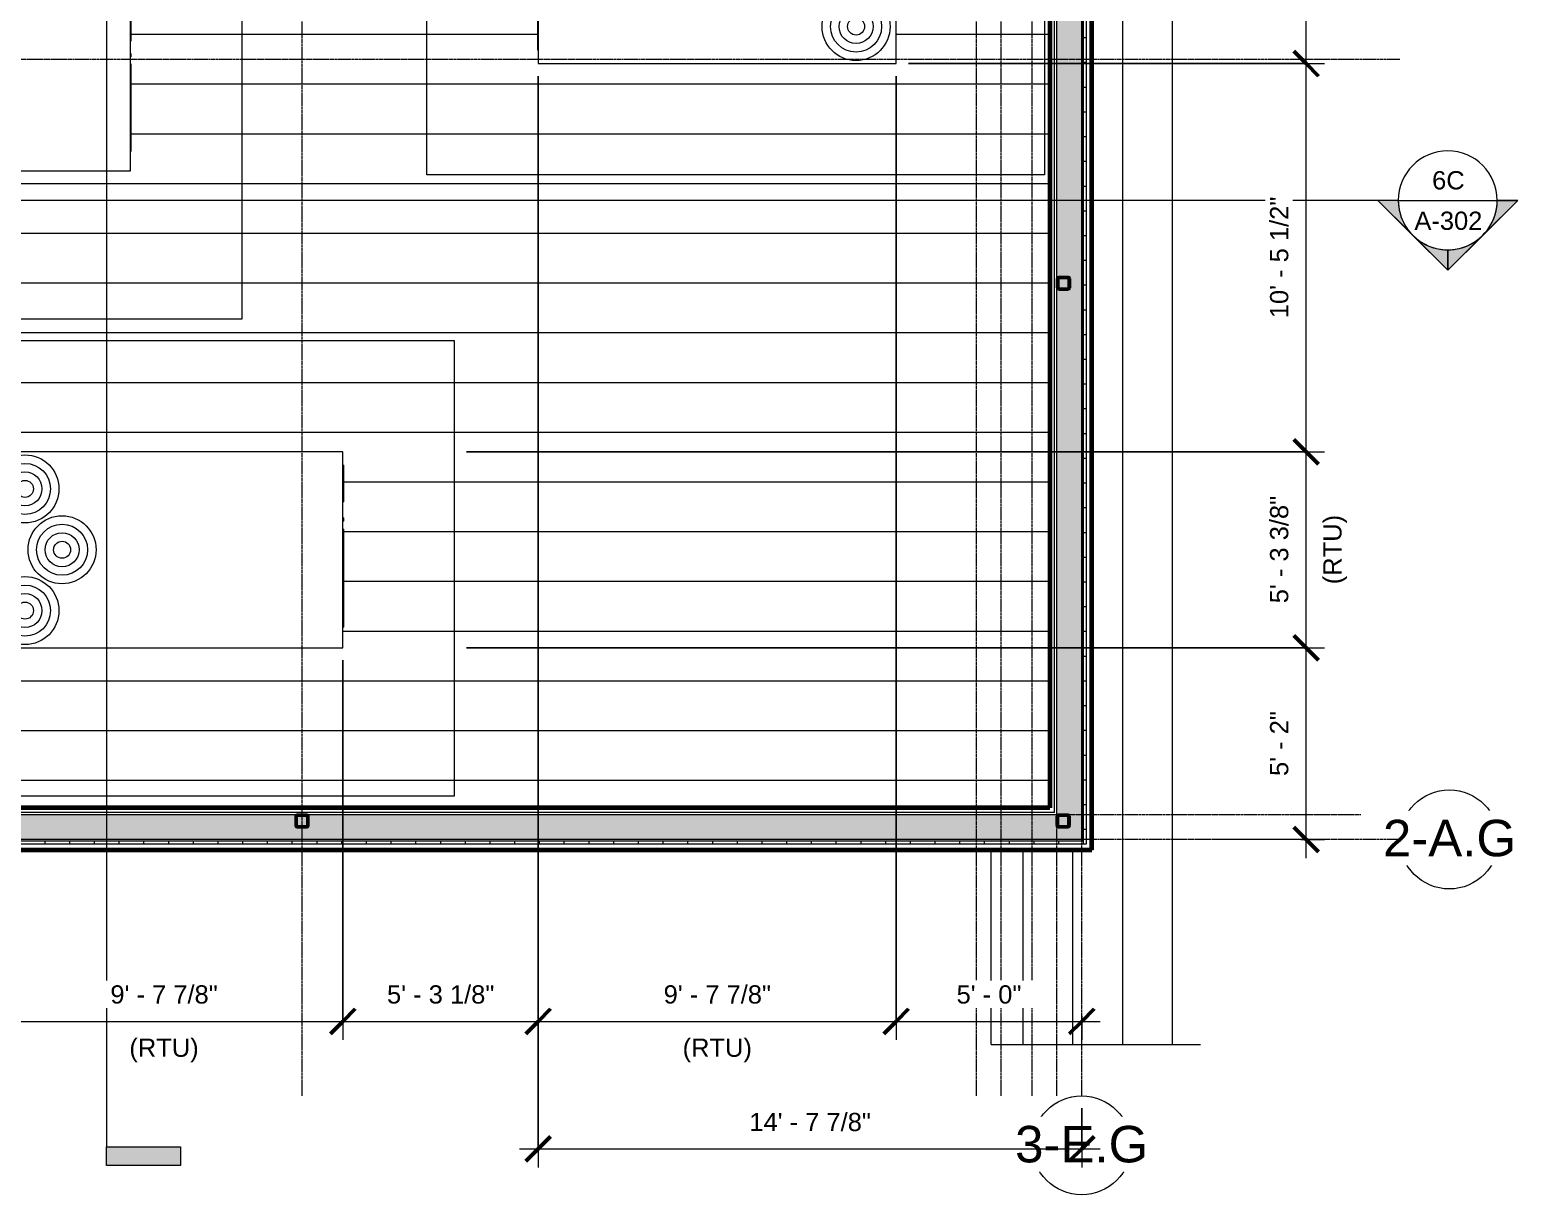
# Model space of a CAD drawing. Header units: inches. Extents: x 21290 to 29249, y -23522 to -20467.
# Drawn here: x 28761.2 to 29249, y -22910.2 to -22533.6 of the extents above; entities that cross this region are included whole.
import ezdxf

# ---------------------------------------------------------------- set-up
doc = ezdxf.new("R2010")
doc.units = ezdxf.units.IN
doc.header["$MEASUREMENT"] = 0
doc.linetypes.add('Grid Line 1_2_', pattern=[0.875, 0.5, -0.125, 0.125, -0.125])
for name, color, linetype, lineweight in [('A-ANNO-DIMS', 211, 'Continuous', 9), ('A-ANNO-DIMS-64', 211, 'Continuous', 9), ('A-ROOF', 132, 'Continuous', 9), ('A-ROOF-PATT', 132, 'Continuous', 9), ('A-WALL', 113, 'Continuous', 9), ('A-WALL-PATT', 111, 'Continuous', 25), ('G-ANNO-SYMB', 111, 'Continuous', 9), ('M-EQPM', 50, 'Continuous', 9), ('S-COLS', 52, 'Continuous', 9), ('S-GRID', 1, 'Continuous', 9), ('S-GRID-IDEN', 1, 'Continuous', 9)]:
    doc.layers.add(name, color=color, linetype=linetype, lineweight=lineweight)
doc.styles.add('Arial_2', font='arial.ttf', dxfattribs={"height": 11.802395})
doc.styles.add('Arial_3', font='arial.ttf', dxfattribs={"height": 5.901198})
doc.dimstyles.new('Linear_-_3_32__Arial', dxfattribs={"dimscale": 12, "dimtxt": 6, "dimasz": 0.666667, "dimexe": 0.5, "dimexo": 0.333333, "dimgap": 0.333333, "dimtad": 1, "dimdec": 4, "dimrnd": 0.0625, "dimzin": 1, "dimdsep": 46, "dimlunit": 4, "dimtxsty": 'Arial_3', "dimblk1": 'OBLIQUE', "dimblk2": 'OBLIQUE', "dimsah": 1, "dimcen": 0.09, "dimdle": 0.5, "dimazin": 0, "dimtfac": 1, "dimtdec": 4, "dimtix": 1, "dimtmove": 0, "dimatfit": 3, "dimfxl": 1, "dimtvp": 1, "dimtfill": 1, "dimfrac": 2, "dimtolj": 1, "dimtzin": 0, "dimarcsym": 2})
pattern_1 = [(45, (6293.989, 0), (-6.3356768, 6.3356768), []), (45, (6293.989, 9.6), (-6.3356768, 6.3356768), [])]
pattern_2 = [(161.57, (6294.309, 0.32), (-2.560496185, -0.000537386), [0, -18.214, 2.022, 0]), (18.43, (6293.669, 0.32), (-2.560496185, 0.000537386), [0, -18.214, 2.022, 0]), (108.43, (6294.309, 0.32), (1.27922091, -6.400876726), [6.07, -14.166]), (71.57, (6293.669, 0.32), (1.27922091, 6.400876726), [6.07, -14.166])]
pattern_3 = [(0, (6293.989, 0), (0, 8), []), (90, (6293.989, 0), (-8, 5e-16), [])]

# ---------------------------------------------------------------- blocks, each defined once
blk = doc.blocks.new('Carrier_48TC_Standard_Efficiency_Gas_Heat_Electric_Cooling_Packaged_Rooftop_Unit_3_to_15_nominal_tons - 15 ton 48TC__16-873539-Roof Low - Callout 7')
at = {"layer": 'M-EQPM'}
for p, q in [((-105.94, -79.69), (-105.94, 67.69)), ((-105.94, 67.69), (93.94, 67.69)), ((93.94, 67.69), (93.94, -79.69)), ((57.94, 31.69), (-57.94, 31.69)), ((-57.94, 31.69), (-57.94, -31.69)), ((57.94, -31.69), (57.94, 31.69)), ((58.06, 27.31), (57.94, 27.31)), ((58.06, 27.31), (58.06, 15.44)), ((57.94, 15.44), (58.06, 15.44)), ((58.06, 10.34), (57.94, 10.34)), ((58.06, 10.32), (58.06, 10.34)), ((58.06, 10.34), (58.06, 9.29)), ((57.94, 9.29), (58.06, 9.29)), ((58.06, 6.69), (57.94, 6.69)), ((58.06, 9.29), (58.06, 9.31)), ((58.06, 6.69), (58.06, -25.06)), ((57.94, -25.06), (58.06, -25.06)), ((-57.94, -31.69), (57.94, -31.69)), ((93.94, -79.69), (-105.94, -79.69))]:
    blk.add_line(p, q, dxfattribs=at)
for centre, radius in [((-44.94, 19.69), 11), ((-44.94, 19.69), 8.25), ((-44.94, 19.69), 5.5), ((-44.94, 19.69), 2.75), ((-32.94, 0), 11), ((-32.94, 0), 8.25), ((-32.94, 0), 5.5), ((-32.94, 0), 2.75), ((-44.94, -19.69), 11), ((-44.94, -19.69), 8.25), ((-44.94, -19.69), 5.5), ((-44.94, -19.69), 2.75)]:
    blk.add_circle(centre, radius, dxfattribs=at)
blk = doc.blocks.new('Carrier_48TC_Standard_Efficiency_Gas_Heat_Electric_Cooling_Packaged_Rooftop_Unit_3_to_15_nominal_tons - 7_5 ton 48TC__08-873531-Roof Low - Callout 7')
at = {"layer": 'M-EQPM'}
for p, q in [((-92.06, -77.75), (-92.06, 65.75)), ((-92.06, 65.75), (80.06, 65.75)), ((80.06, 65.75), (80.06, -77.75)), ((44.06, 29.75), (-44.06, 29.75)), ((-44.06, 29.75), (-44.06, -29.75)), ((44.06, -29.75), (44.06, 29.75)), ((44.19, 24.75), (44.06, 24.75)), ((44.19, 24.75), (44.19, 12.12)), ((44.06, 12.12), (44.19, 12.12)), ((44.19, 8.15), (44.06, 8.15)), ((44.06, 7.1), (44.19, 7.1)), ((44.19, 8.13), (44.19, 8.15)), ((44.19, 8.15), (44.19, 7.1)), ((44.19, 7.1), (44.19, 7.12)), ((44.19, 4.87), (44.06, 4.87)), ((44.19, 4.87), (44.19, -23.5)), ((44.06, -23.5), (44.19, -23.5)), ((-44.06, -29.75), (44.06, -29.75)), ((80.06, -77.75), (-92.06, -77.75))]:
    blk.add_line(p, q, dxfattribs=at)
for centre, radius in [((-19.06, 18.75), 10), ((-19.06, 18.75), 7.5), ((-19.06, 18.75), 5), ((-19.06, 18.75), 2.5), ((-32.06, 0), 10), ((-32.06, 0), 7.5), ((-32.06, 0), 5), ((-32.06, 0), 2.5)]:
    blk.add_circle(centre, radius, dxfattribs=at)
blk = doc.blocks.new('Section - 3_32_ x 3_8_-18514-Roof Low - Callout 7')
at = {"layer": 'G-ANNO-SYMB'}
blk.add_hatch(color=256, dxfattribs=at).paths.add_polyline_path([(0, 0.375), (0, 0), (-0.09375, 0), (-0.09375, 0.375)], flags=0)
for p, q in [((0, 0.375), (-0.09375, 0.375)), ((-0.09375, 0.375), (-0.09375, 0)), ((0, 0), (0, 0.375)), ((-0.09375, 0), (0, 0))]:
    blk.add_line(p, q, dxfattribs=at)
blk = doc.blocks.new('Section - Section Head - Filled-1526-Roof Low - Callout 7')
at = {"layer": 'G-ANNO-SYMB'}
h = blk.add_hatch(color=256, dxfattribs=at)
edge = h.paths.add_edge_path(flags=0)
edge.add_line((-0.4268, 0.1768), (-0.25, 0.3536))
edge.add_line((-0.25, 0.3536), (-0.25, 0.25))
edge.add_arc((-0.25, 0), 0.25, 90, 135)
h = blk.add_hatch(color=256, dxfattribs=at)
edge = h.paths.add_edge_path(flags=0)
edge.add_arc((-0.25, 0), 0.25, 45, 90)
edge.add_line((-0.25, 0.25), (-0.25, 0.3536))
edge.add_line((-0.25, 0.3536), (-0.0732, 0.1768))
h = blk.add_hatch(color=256, dxfattribs=at)
edge = h.paths.add_edge_path(flags=0)
edge.add_arc((-0.25, 0), 0.2503, 137.9216, 180)
edge.add_line((-0.5003, 0), (-0.6036, 0))
edge.add_line((-0.6036, 0), (-0.4358, 0.1678))
h = blk.add_hatch(color=256, dxfattribs=at)
edge = h.paths.add_edge_path(flags=0)
edge.add_line((-0.0642, 0.1678), (0.1036, 0))
edge.add_line((0.1036, 0), (0.0003, 0))
edge.add_arc((-0.25, 0), 0.2503, 0, 42.0784)
for p, q in [((-0.25, 0.3536), (-0.6036, 0)), ((-0.25, 0.3536), (-0.4268, 0.1768)), ((-0.25, 0.3536), (0.1036, 0)), ((-0.25, 0.25), (-0.25, 0.3536)), ((-0.0732, 0.1768), (-0.25, 0.3536)), ((-0.25, 0.3536), (-0.25, 0.25)), ((-0.4358, 0.1678), (-0.6036, 0)), ((0.1036, 0), (-0.0642, 0.1678)), ((-0.6036, 0), (-0.5003, 0)), ((0.0003, 0), (0.1036, 0)), ((-0.5, 0), (-0.6036, 0)), ((0, 0), (0.1036, 0))]:
    blk.add_line(p, q, dxfattribs=at)
for radius, start, end in [(0.25, 360, 180), (0.25, 90, 135), (0.25, 45, 90), (0.2503, 137.9216, 180), (0.2503, 0, 42.0784), (0.25, 180, 360)]:
    blk.add_arc((-0.25, 0), radius, start, end, dxfattribs=at)
blk = doc.blocks.new('Grid - Grid Head - Circle-14747-Roof Low - Callout 7')
at = {"layer": 'S-GRID-IDEN'}
blk.add_circle((0, 0), 0.25, dxfattribs=at)
blk = doc.blocks.new('DIMBLOCK31-Roof Low - Callout 7')
at = {"layer": 'A-ANNO-DIMS-64', "lineweight": 50}
for p, q in [((29173.97, -22733.3), (29169.97, -22729.3)), ((29173.97, -22733.3), (29177.97, -22737.3)), ((29173.97, -22795.3), (29169.97, -22791.3)), ((29173.97, -22795.3), (29177.97, -22799.3))]:
    blk.add_line(p, q, dxfattribs=at)
at = {"layer": 'A-ANNO-DIMS-64'}
for p, q in [((28902.38, -22733.3), (29179.97, -22733.3)), ((29173.97, -22733.3), (28902.38, -22733.3)), ((29173.97, -22801.3), (29173.97, -22733.3)), ((29173.97, -22795.3), (29143.82, -22795.3)), ((29172.31, -22795.3), (29179.97, -22795.3))]:
    blk.add_line(p, q, dxfattribs=at)
at = {"layer": 'A-ANNO-DIMS-64', "color": 0, "insert": (29162.32, -22774.78), "char_height": 5.901, "width": 25.1446, "attachment_point": 1, "rotation": 90, "line_spacing_factor": 0.938532, "style": 'Arial_3', "bg_fill": 3, "box_fill_scale": 1.25, "bg_fill_color": 0, "bg_fill_transparency": 0}
blk.add_mtext('5\' - 2"', dxfattribs=at)
blk = doc.blocks.new('_Oblique')
at = {"color": 0, "linetype": 'ByBlock', "lineweight": -2}
blk.add_line((-0.5, -0.5), (0.5, 0.5), dxfattribs=at)
blk = doc.blocks.new('DIMBLOCK32-Roof Low - Callout 7')
at = {"layer": 'A-ANNO-DIMS-64', "lineweight": 50}
for p, q in [((29173.97, -22669.93), (29169.97, -22665.93)), ((29173.97, -22669.93), (29177.97, -22673.93)), ((29173.97, -22733.3), (29169.97, -22729.3)), ((29173.97, -22733.3), (29177.97, -22737.3))]:
    blk.add_line(p, q, dxfattribs=at)
at = {"layer": 'A-ANNO-DIMS-64'}
for p, q in [((28902.38, -22669.93), (29179.97, -22669.93)), ((29173.97, -22669.93), (28902.38, -22669.93)), ((29173.97, -22733.3), (29173.97, -22669.93)), ((28902.38, -22733.3), (29179.97, -22733.3)), ((29173.97, -22733.3), (28902.38, -22733.3))]:
    blk.add_line(p, q, dxfattribs=at)
at = {"layer": 'A-ANNO-DIMS-64', "color": 0, "attachment_point": 1, "rotation": 90, "line_spacing_factor": 0.938532, "style": 'Arial_3', "bg_fill": 3, "box_fill_scale": 1.25, "bg_fill_color": 0, "bg_fill_transparency": 0}
for s, insert, char_height, width in [('5\' - 3 3/8"', (29162.32, -22718.92), 5.9012, 41.5385), ('(RTU)', (29179.55, -22712.78), 5.901, 26.8062)]:
    blk.add_mtext(s, dxfattribs=dict(at, insert=insert, char_height=char_height, width=width))
blk = doc.blocks.new('DIMBLOCK33-Roof Low - Callout 7')
at = {"layer": 'A-ANNO-DIMS-64', "lineweight": 50}
for p, q in [((29173.97, -22544.43), (29169.97, -22540.43)), ((29173.97, -22544.43), (29177.97, -22548.43)), ((29173.97, -22669.93), (29169.97, -22665.93)), ((29173.97, -22669.93), (29177.97, -22673.93))]:
    blk.add_line(p, q, dxfattribs=at)
at = {"layer": 'A-ANNO-DIMS-64'}
for p, q in [((29045.38, -22544.43), (29179.97, -22544.43)), ((29173.97, -22544.43), (29045.38, -22544.43)), ((29173.97, -22669.93), (29173.97, -22544.43)), ((28902.38, -22669.93), (29179.97, -22669.93)), ((29173.97, -22669.93), (28902.38, -22669.93))]:
    blk.add_line(p, q, dxfattribs=at)
at = {"layer": 'A-ANNO-DIMS-64', "color": 0, "insert": (29162.32, -22626.75), "char_height": 5.9012, "width": 46.9662, "attachment_point": 1, "rotation": 90, "line_spacing_factor": 0.938532, "style": 'Arial_3', "bg_fill": 3, "box_fill_scale": 1.25, "bg_fill_color": 0, "bg_fill_transparency": 0}
blk.add_mtext('10\' - 5 1/2"', dxfattribs=at)
blk = doc.blocks.new('DIMBLOCK34-Roof Low - Callout 7')
at = {"layer": 'A-ANNO-DIMS-64', "lineweight": 50}
for p, q in [((29173.97, -22481.05), (29169.97, -22477.05)), ((29173.97, -22481.05), (29177.97, -22485.05)), ((29173.97, -22544.43), (29169.97, -22540.43)), ((29173.97, -22544.43), (29177.97, -22548.43))]:
    blk.add_line(p, q, dxfattribs=at)
at = {"layer": 'A-ANNO-DIMS-64'}
for p, q in [((29045.38, -22481.05), (29179.97, -22481.05)), ((29173.97, -22481.05), (29045.38, -22481.05)), ((29173.97, -22544.43), (29173.97, -22481.05)), ((29045.38, -22544.43), (29179.97, -22544.43)), ((29173.97, -22544.43), (29045.38, -22544.43))]:
    blk.add_line(p, q, dxfattribs=at)
at = {"layer": 'A-ANNO-DIMS-64', "color": 0, "insert": (29162.32, -22530.05), "char_height": 5.9012, "width": 41.5385, "attachment_point": 1, "rotation": 90, "line_spacing_factor": 0.938532, "style": 'Arial_3', "bg_fill": 3, "box_fill_scale": 1.25, "bg_fill_color": 0, "bg_fill_transparency": 0}
blk.add_mtext('5\' - 3 3/8"', dxfattribs=at)
blk = doc.blocks.new('DIMBLOCK37-Roof Low - Callout 7')
at = {"layer": 'A-ANNO-DIMS-64'}
for p, q in [((28746.5, -22737.3), (28746.5, -22860.12)), ((28746.5, -22854.12), (28746.5, -22737.3)), ((28862.38, -22737.3), (28862.38, -22860.12)), ((28862.38, -22854.12), (28862.38, -22737.3)), ((28746.5, -22854.12), (28862.38, -22854.12))]:
    blk.add_line(p, q, dxfattribs=at)
at = {"layer": 'A-ANNO-DIMS-64', "lineweight": 50}
for p, q in [((28746.5, -22854.12), (28750.5, -22850.12)), ((28862.38, -22854.12), (28866.38, -22850.12)), ((28746.5, -22854.12), (28742.5, -22858.12)), ((28862.38, -22854.12), (28858.38, -22858.12))]:
    blk.add_line(p, q, dxfattribs=at)
at = {"layer": 'A-ANNO-DIMS-64', "color": 0, "attachment_point": 1, "line_spacing_factor": 0.938532, "style": 'Arial_3', "bg_fill": 3, "box_fill_scale": 1.25, "bg_fill_color": 0, "bg_fill_transparency": 0}
for s, insert, char_height, width in [('9\' - 7 7/8"', (28787.13, -22842.46), 5.9012, 41.5385), ('(RTU)', (28793.27, -22859.69), 5.901, 26.8062)]:
    blk.add_mtext(s, dxfattribs=dict(at, insert=insert, char_height=char_height, width=width))
blk = doc.blocks.new('DIMBLOCK38-Roof Low - Callout 7')
at = {"layer": 'A-ANNO-DIMS-64'}
for p, q in [((28925.5, -22548.43), (28925.5, -22860.12)), ((28925.5, -22854.12), (28925.5, -22548.43)), ((28862.38, -22737.3), (28862.38, -22860.12)), ((28862.38, -22854.12), (28862.38, -22737.3)), ((28862.38, -22854.12), (28925.5, -22854.12))]:
    blk.add_line(p, q, dxfattribs=at)
at = {"layer": 'A-ANNO-DIMS-64', "lineweight": 50}
for p, q in [((28862.38, -22854.12), (28866.38, -22850.12)), ((28925.5, -22854.12), (28929.5, -22850.12)), ((28862.38, -22854.12), (28858.38, -22858.12)), ((28925.5, -22854.12), (28921.5, -22858.12))]:
    blk.add_line(p, q, dxfattribs=at)
at = {"layer": 'A-ANNO-DIMS-64', "color": 0, "insert": (28876.63, -22842.46), "char_height": 5.9012, "width": 41.5385, "attachment_point": 1, "line_spacing_factor": 0.938532, "style": 'Arial_3', "bg_fill": 3, "box_fill_scale": 1.25, "bg_fill_color": 0, "bg_fill_transparency": 0}
blk.add_mtext('5\' - 3 1/8"', dxfattribs=at)
blk = doc.blocks.new('DIMBLOCK39-Roof Low - Callout 7')
at = {"layer": 'A-ANNO-DIMS-64'}
for p, q in [((28925.5, -22548.43), (28925.5, -22860.12)), ((28925.5, -22854.12), (28925.5, -22548.43)), ((29041.38, -22548.43), (29041.38, -22860.12)), ((29041.38, -22854.12), (29041.38, -22548.43)), ((28925.5, -22854.12), (29041.38, -22854.12))]:
    blk.add_line(p, q, dxfattribs=at)
at = {"layer": 'A-ANNO-DIMS-64', "lineweight": 50}
for p, q in [((28925.5, -22854.12), (28929.5, -22850.12)), ((29041.38, -22854.12), (29045.38, -22850.12)), ((28925.5, -22854.12), (28921.5, -22858.12)), ((29041.38, -22854.12), (29037.38, -22858.12))]:
    blk.add_line(p, q, dxfattribs=at)
at = {"layer": 'A-ANNO-DIMS-64', "color": 0, "attachment_point": 1, "line_spacing_factor": 0.938532, "style": 'Arial_3', "bg_fill": 3, "box_fill_scale": 1.25, "bg_fill_color": 0, "bg_fill_transparency": 0}
for s, insert, char_height, width in [('9\' - 7 7/8"', (28966.13, -22842.46), 5.9012, 41.5385), ('(RTU)', (28972.27, -22859.69), 5.901, 26.8062)]:
    blk.add_mtext(s, dxfattribs=dict(at, insert=insert, char_height=char_height, width=width))
blk = doc.blocks.new('DIMBLOCK40-Roof Low - Callout 7')
at = {"layer": 'A-ANNO-DIMS-64'}
for p, q in [((29041.38, -22548.43), (29041.38, -22860.12)), ((29041.38, -22854.12), (29041.38, -22548.43)), ((29101.38, -22852.46), (29101.38, -22860.12)), ((29101.38, -22854.12), (29101.38, -22852.46)), ((29041.38, -22854.12), (29107.38, -22854.12))]:
    blk.add_line(p, q, dxfattribs=at)
at = {"layer": 'A-ANNO-DIMS-64', "lineweight": 50}
for p, q in [((29041.38, -22854.12), (29045.38, -22850.12)), ((29101.38, -22854.12), (29105.38, -22850.12)), ((29041.38, -22854.12), (29037.38, -22858.12)), ((29101.38, -22854.12), (29097.38, -22858.12))]:
    blk.add_line(p, q, dxfattribs=at)
at = {"layer": 'A-ANNO-DIMS-64', "color": 0, "insert": (29060.9, -22842.46), "char_height": 5.901, "width": 25.1446, "attachment_point": 1, "line_spacing_factor": 0.938532, "style": 'Arial_3', "bg_fill": 3, "box_fill_scale": 1.25, "bg_fill_color": 0, "bg_fill_transparency": 0}
blk.add_mtext('5\' - 0"', dxfattribs=at)
blk = doc.blocks.new('DIMBLOCK41-Roof Low - Callout 7')
at = {"layer": 'A-ANNO-DIMS-64'}
for p, q in [((28925.5, -22548.43), (28925.5, -22901.36)), ((28925.5, -22895.36), (28925.5, -22548.43)), ((29101.38, -22882.22), (29101.38, -22901.36)), ((29101.38, -22895.36), (29101.38, -22882.22)), ((28919.5, -22895.36), (29107.38, -22895.36))]:
    blk.add_line(p, q, dxfattribs=at)
at = {"layer": 'A-ANNO-DIMS-64', "lineweight": 50}
for p, q in [((28925.5, -22895.36), (28929.5, -22891.36)), ((29101.38, -22895.36), (29105.38, -22891.36)), ((28925.5, -22895.36), (28921.5, -22899.36)), ((29101.38, -22895.36), (29097.38, -22899.36))]:
    blk.add_line(p, q, dxfattribs=at)
at = {"layer": 'A-ANNO-DIMS-64', "color": 0, "insert": (28993.87, -22883.71), "char_height": 5.9012, "width": 46.9662, "attachment_point": 1, "line_spacing_factor": 0.938532, "style": 'Arial_3', "bg_fill": 3, "box_fill_scale": 1.25, "bg_fill_color": 0, "bg_fill_transparency": 0}
blk.add_mtext('14\' - 7 7/8"', dxfattribs=at)

msp = doc.modelspace()

# ---------------------------------------------------------------- hatches: boundary and pattern name
at = {"layer": 'A-ROOF-PATT'}
h = msp.add_hatch(dxfattribs=at)
h.set_pattern_fill('FP_26', color=256, style=0, pattern_type=2)
h.set_pattern_definition([(0, (6331.662, -180.953), (0, 16.082), [])])
h.paths.add_polyline_path([(28264.8789, -22808.30281), (28351.8789, -22808.30281), (28351.8789, -22786.55281), (28352.3164, -22786.55281), (28352.3164, -22338.74031), (28993.7539, -22338.74031), (28993.7539, -22341.55281), (28985.73374, -22341.57793), (28985.75085, -22342.19874), (28985.59307, -22342.19874), (28985.59307, -22348.90797), (28985.75081, -22348.90797), (28985.7321, -22349.55281), (28851.01478, -22349.55281), (28851.1289, -22350.05281), (28850.90713, -22350.95031), (28850.37588, -22351.61647), (28849.57394, -22352.00267), (28848.68386, -22352.00267), (28847.87463, -22351.60733), (28847.32696, -22350.92058), (28847.1289, -22350.05281), (28847.24302, -22349.55281), (28609.76482, -22349.55299), (28609.8789, -22350.05281), (28609.65713, -22350.95031), (28609.12588, -22351.61647), (28608.32394, -22352.00267), (28607.43386, -22352.00267), (28606.62463, -22351.60733), (28606.07696, -22350.92058), (28605.8789, -22350.05281), (28605.99302, -22349.55281), (28365.55978, -22349.55281), (28365.6739, -22350.05281), (28365.45213, -22350.95031), (28364.92088, -22351.61647), (28364.11894, -22352.00267), (28363.22886, -22352.00267), (28362.41963, -22351.60733), (28361.87196, -22350.92058), (28361.6739, -22350.05281), (28361.8789, -22349.15531), (28361.8789, -22341.55281), (28355.1289, -22341.57793), (28355.15402, -22352.55281), (28363.1289, -22352.55281), (28363.1289, -22541.12942), (28363.18386, -22541.10295), (28364.07394, -22541.10295), (28364.88318, -22541.49829), (28365.43084, -22542.18504), (28365.6289, -22543.05281), (28365.40713, -22543.95031), (28364.87588, -22544.61647), (28364.07394, -22545.00267), (28363.1289, -22545.02179), (28363.1289, -22785.05281), (29091.1289, -22785.05281), (29091.1289, -22446.67781), (29104.6914, -22446.67781), (29104.6914, -22372.80381), (29076.4999, -22372.80381), (29076.4999, -22372.60634), (29072.9404, -22372.60634), (29072.9404, -22372.74131), (29075.6494, -22372.74131), (29075.6494, -22372.67881), (29075.7119, -22372.67881), (29075.7119, -22372.80381), (29072.8779, -22372.80381), (29072.8779, -22370.67781), (29080.3779, -22370.67781), (29080.3779, -22370.55281), (29073.9404, -22370.55281), (29073.9404, -22370.30281), (29072.8779, -22370.30281), (29072.8779, -22308.09454), (28288.8789, -22308.09454), (28288.8789, -22519.05281), (28264.8789, -22519.05281), (28264.8789, -22802.58854)], flags=0)
h.paths.add_polyline_path([(28790.37502, -22733.30281), (28746.5039, -22733.30281), (28746.5039, -22669.92781), (28862.3789, -22669.92781), (28862.3789, -22674.30281), (28862.5039, -22674.30281), (28862.5039, -22686.17781), (28862.3789, -22686.17781), (28862.3789, -22691.29721), (28862.5039, -22691.29721), (28862.5039, -22692.30841), (28862.3789, -22692.30841), (28862.3789, -22694.92781), (28862.5039, -22694.92781), (28862.5039, -22726.67781), (28862.3789, -22726.67781), (28862.3789, -22733.30281), (28790.44454, -22733.30281)], flags=0)
h.paths.add_polyline_path([(28705.5039, -22579.05281), (28705.5039, -22519.55281), (28793.6289, -22519.55281), (28793.6289, -22524.55281), (28793.7539, -22524.55281), (28793.7539, -22537.17781), (28793.6289, -22537.17781), (28793.6289, -22541.17221), (28793.7539, -22541.17221), (28793.7539, -22542.18341), (28793.6289, -22542.18341), (28793.6289, -22544.42781), (28793.7539, -22544.42781), (28793.7539, -22572.80281), (28793.6289, -22572.80281), (28793.6289, -22579.05281), (28708.83199, -22579.05281)], flags=0)
h.paths.add_polyline_path([(28363.6289, -22544.84781), (28364.5264, -22544.60733), (28365.19138, -22543.92058), (28365.4239, -22543.05281), (28365.18342, -22542.15531), (28364.49226, -22541.48915), (28363.6289, -22541.25781), (28363.1289, -22541.39178), (28363.1289, -22544.71384), (28363.18386, -22544.72856)], flags=0)
h.paths.add_polyline_path([(28997.5664, -22544.42781), (28925.5039, -22544.42781), (28925.5039, -22540.05281), (28925.3789, -22540.05281), (28925.3789, -22528.17781), (28925.5039, -22528.17781), (28925.5039, -22523.05841), (28925.3789, -22523.05841), (28925.3789, -22522.04721), (28925.5039, -22522.04721), (28925.5039, -22519.42781), (28925.3789, -22519.42781), (28925.3789, -22487.67781), (28925.5039, -22487.67781), (28925.5039, -22481.05281), (29041.3789, -22481.05281), (29041.3789, -22544.42781), (28997.74762, -22544.42781)], flags=0)
h.paths.add_polyline_path([(28649.07166, -22448.55281), (28622.6914, -22448.55281), (28622.6914, -22389.05281), (28710.8164, -22389.05281), (28710.8164, -22394.05281), (28710.9414, -22394.05281), (28710.9414, -22406.67781), (28710.8164, -22406.67781), (28710.8164, -22410.67221), (28710.9414, -22410.67221), (28710.9414, -22411.68341), (28710.8164, -22411.68341), (28710.8164, -22413.92781), (28710.9414, -22413.92781), (28710.9414, -22442.30281), (28710.8164, -22442.30281), (28710.8164, -22448.55281), (28651.36066, -22448.55281)], flags=0)
h.paths.add_polyline_path([(28875.62502, -22433.05281), (28851.0039, -22433.05281), (28851.0039, -22389.05281), (28925.3789, -22389.05281), (28925.3789, -22391.30281), (28925.5039, -22391.30281), (28925.5039, -22401.80281), (28925.3789, -22401.80281), (28925.3789, -22405.79721), (28925.5039, -22405.79721), (28925.5039, -22406.80841), (28925.3789, -22406.80841), (28925.3789, -22409.67781), (28925.5039, -22409.67781), (28925.5039, -22426.42781), (28925.3789, -22426.42781), (28925.3789, -22433.05281), (28875.69454, -22433.05281)], flags=0)
h.paths.add_polyline_path([(29073.23163, -22371.03154), (29076.2499, -22371.03154), (29076.2499, -22370.96931), (29076.4374, -22370.96931), (29076.4374, -22370.74031), (29072.9404, -22370.74197), (29072.9404, -22371.03154)], flags=0)
h.paths.add_polyline_path([(28987.80886, -22352.00267), (28986.99963, -22351.60733), (28986.45196, -22350.92058), (28986.2539, -22350.05281), (28986.47568, -22349.15531), (28987.00692, -22348.48915), (28987.80886, -22348.10295), (28988.69894, -22348.10295), (28989.50818, -22348.49829), (28990.05584, -22349.18504), (28990.2539, -22350.05281), (28990.03213, -22350.95031), (28989.50088, -22351.61647), (28988.69894, -22352.00267), (28988.2539, -22352.00267)], flags=0)
h.paths.add_polyline_path([(28607.8789, -22351.84781), (28608.7764, -22351.60733), (28609.44138, -22350.92058), (28609.6739, -22350.05281), (28609.53993, -22349.55281), (28606.21788, -22349.55281), (28606.0839, -22350.05281), (28606.32439, -22350.95031), (28606.9814, -22351.60733), (28607.43386, -22351.72856)], flags=0)
h.paths.add_polyline_path([(28988.2539, -22351.84781), (28989.1514, -22351.60733), (28989.81638, -22350.92058), (28990.0489, -22350.05281), (28989.80842, -22349.15531), (28989.11726, -22348.48915), (28988.2539, -22348.25781), (28987.3564, -22348.49829), (28986.69142, -22349.18504), (28986.4589, -22350.05281), (28986.69939, -22350.95031), (28987.3564, -22351.60733), (28987.80886, -22351.72856)], flags=0)
h.paths.add_polyline_path([(28849.1289, -22351.84781), (28850.0264, -22351.60733), (28850.69138, -22350.92058), (28850.9239, -22350.05281), (28850.78993, -22349.55281), (28847.46788, -22349.55281), (28847.3339, -22350.05281), (28847.57439, -22350.95031), (28848.2314, -22351.60733), (28848.68386, -22351.72856)], flags=0)
h.paths.add_polyline_path([(28363.6739, -22351.84781), (28364.5714, -22351.60733), (28365.23638, -22350.92058), (28365.4689, -22350.05281), (28365.33493, -22349.55281), (28362.01288, -22349.55281), (28361.8789, -22350.05281), (28362.11939, -22350.95031), (28362.7764, -22351.60733), (28363.22886, -22351.72856)], flags=0)
h.paths.add_polyline_path([(28985.58939, -22341.66219), (28985.59616, -22341.64656), (28985.58957, -22341.64656)], flags=0)
h = msp.add_hatch(dxfattribs=at)
h.set_pattern_fill('FP_25', color=256, style=0, pattern_type=2)
h.set_pattern_definition([(90, (6294.287, -40.069), (-16.082, 1e-15), [])])
h.paths.add_polyline_path([(29072.1289, -22861.61531), (29139.86699, -22861.61531), (29139.86699, -22372.80381), (29105.1289, -22372.80381), (29105.1289, -22798.61531), (29072.1289, -22798.61531), (29072.1289, -22802.58854)], flags=0)
at = {"layer": 'A-WALL-PATT', "lineweight": 9}
h = msp.add_hatch(dxfattribs=at)
h.set_pattern_fill('FP_28', color=256, style=0, pattern_type=2)
h.set_pattern_definition(pattern_2)
h.paths.add_polyline_path([(29096.76349, -22787.30281), (29101.3789, -22787.30281), (29101.3789, -22448.92781), (29093.3789, -22448.92781), (29093.3789, -22787.30281)], flags=0)
h = msp.add_hatch(dxfattribs=at)
h.set_pattern_fill('FP_29', color=256, style=0, pattern_type=2)
h.set_pattern_definition(pattern_3)
h.paths.add_polyline_path([(29101.8789, -22795.80281), (29102.8789, -22795.80281), (29102.8789, -22448.92781), (29101.8789, -22448.92781), (29101.8789, -22795.30281)], flags=0)
h = msp.add_hatch(dxfattribs=at)
h.set_pattern_fill('FP_28', color=256, style=0, pattern_type=2)
h.set_pattern_definition(pattern_2)
h.paths.add_polyline_path([(28364.00399, -22795.30281), (29101.3789, -22795.30281), (29101.3789, -22787.30281), (28354.8789, -22787.30281), (28354.8789, -22795.30281)], flags=0)
h = msp.add_hatch(dxfattribs=at)
h.set_pattern_fill('FP_29', color=256, style=0, pattern_type=2)
h.set_pattern_definition(pattern_3)
h.paths.add_polyline_path([(28354.8789, -22796.80281), (29102.8789, -22796.80281), (29102.8789, -22795.80281), (28354.8789, -22795.80281)], flags=0)
at = {"layer": 'S-COLS'}
h = msp.add_hatch(dxfattribs=at)
h.set_pattern_fill('FP_27', color=256, style=0, pattern_type=2)
h.set_pattern_definition(pattern_1)
h.paths.add_polyline_path([(29097.0379, -22617.42781), (29097.36741, -22617.29132), (29097.5039, -22616.96181), (29097.5039, -22613.89381), (29097.36741, -22613.5643), (29097.0379, -22613.42781), (29093.9699, -22613.42781), (29093.64039, -22613.5643), (29093.5039, -22613.89381), (29093.5039, -22616.96181), (29093.64039, -22617.29132), (29093.9699, -22617.42781)], flags=0)
h.paths.add_polyline_path([(29093.9699, -22617.19481), (29093.80515, -22617.12657), (29093.7369, -22616.96181), (29093.7369, -22613.89381), (29093.80515, -22613.72905), (29093.9699, -22613.66081), (29097.0379, -22613.66081), (29097.20266, -22613.72905), (29097.2709, -22613.89381), (29097.2709, -22616.96181), (29097.20266, -22617.12657), (29097.0379, -22617.19481)], flags=0)
h = msp.add_hatch(dxfattribs=at)
h.set_pattern_fill('FP_27', color=256, style=0, pattern_type=2)
h.set_pattern_definition(pattern_1)
h.paths.add_polyline_path([(28847.5949, -22791.30253), (28850.6629, -22791.30253), (28850.99241, -22791.16604), (28851.1289, -22790.83653), (28851.1289, -22787.76853), (28850.99241, -22787.43902), (28850.6629, -22787.30253), (28847.5949, -22787.30253), (28847.26539, -22787.43902), (28847.1289, -22787.76853), (28847.1289, -22790.83653), (28847.26539, -22791.16604)], flags=0)
h.paths.add_polyline_path([(28847.5949, -22791.06953), (28847.43015, -22791.00128), (28847.3619, -22790.83653), (28847.3619, -22787.76853), (28847.43015, -22787.60377), (28847.5949, -22787.53553), (28850.6629, -22787.53553), (28850.82766, -22787.60377), (28850.8959, -22787.76853), (28850.8959, -22790.83653), (28850.82766, -22791.00128), (28850.6629, -22791.06953)], flags=0)
h = msp.add_hatch(dxfattribs=at)
h.set_pattern_fill('FP_27', color=256, style=0, pattern_type=2)
h.set_pattern_definition(pattern_1)
h.paths.add_polyline_path([(29093.86053, -22791.30253), (29096.92853, -22791.30253), (29097.25804, -22791.16604), (29097.39453, -22790.83653), (29097.39453, -22787.76853), (29097.25804, -22787.43902), (29096.92853, -22787.30253), (29093.86053, -22787.30253), (29093.53102, -22787.43902), (29093.39453, -22787.76853), (29093.39453, -22790.83653), (29093.53102, -22791.16604)], flags=0)
h.paths.add_polyline_path([(29093.86053, -22791.06953), (29093.69577, -22791.00128), (29093.62753, -22790.83653), (29093.62753, -22787.76853), (29093.69577, -22787.60377), (29093.86053, -22787.53553), (29096.92853, -22787.53553), (29097.09328, -22787.60377), (29097.16153, -22787.76853), (29097.16153, -22790.83653), (29097.09328, -22791.00128), (29096.92853, -22791.06953), (29096.76349, -22791.06953)], flags=0)

# ---------------------------------------------------------------- linework, layer by layer
at = {"layer": 'A-ROOF', "lineweight": 18}
for p, q in [((29105.1289, -22372.80381), (29105.1289, -22798.61531)), ((29072.1289, -22861.61531), (29072.1289, -22798.61531)), ((29105.1289, -22798.61531), (29104.6914, -22798.61531)), ((29072.1289, -22861.61531), (29139.86699, -22861.61531))]:
    msp.add_line(p, q, dxfattribs=at)
at = {"layer": 'A-WALL', "lineweight": 60}
for p, q in [((29091.1289, -22446.67781), (29091.1289, -22785.05281)), ((29104.6914, -22798.61531), (29104.6914, -22446.67781)), ((29091.1289, -22785.05281), (28352.6289, -22785.05281)), ((28352.6289, -22798.61531), (29104.6914, -22798.61531))]:
    msp.add_line(p, q, dxfattribs=at)
at = {"layer": 'A-WALL', "lineweight": 18}
for p, q in [((29092.6289, -22786.55281), (29092.6289, -22448.17781)), ((29102.8789, -22448.17781), (29102.8789, -22796.80281)), ((29104.3789, -22798.30281), (29104.3789, -22446.67781)), ((29093.3789, -22787.30281), (29093.3789, -22448.92781)), ((29101.3789, -22795.30281), (29101.3789, -22448.92781)), ((29101.8789, -22795.80281), (29101.8789, -22448.92781)), ((29092.6289, -22786.55281), (28354.1289, -22786.55281)), ((29093.3789, -22787.30281), (28354.8789, -22787.30281)), ((29102.8789, -22796.80281), (28354.1289, -22796.80281)), ((29101.3789, -22795.30281), (28354.8789, -22795.30281)), ((29101.8789, -22795.80281), (28354.8789, -22795.80281)), ((29104.3789, -22798.30281), (28355.1289, -22798.30281))]:
    msp.add_line(p, q, dxfattribs=at)
at = {"layer": 'G-ANNO-SYMB'}
for p, q in [((28785.84268, -22266.13839), (28785.84268, -22894.7379)), ((29203.82186, -22588.63029), (28156.37691, -22588.63029)), ((29203.82186, -22588.63029), (29235.82186, -22588.63029))]:
    msp.add_line(p, q, dxfattribs=at)
at = {"layer": 'S-COLS', "lineweight": 40}
for p, q in [((29093.5039, -22613.89381), (29093.5039, -22616.96181)), ((29093.7369, -22616.96181), (29093.7369, -22613.89381)), ((29097.0379, -22613.42781), (29093.9699, -22613.42781)), ((29093.9699, -22613.66081), (29097.0379, -22613.66081)), ((29097.2709, -22613.89381), (29097.2709, -22616.96181)), ((29097.5039, -22616.96181), (29097.5039, -22613.89381)), ((29097.0379, -22617.19481), (29093.9699, -22617.19481)), ((29093.9699, -22617.42781), (29097.0379, -22617.42781)), ((28847.1289, -22787.76853), (28847.1289, -22790.83653)), ((28847.3619, -22790.83653), (28847.3619, -22787.76853)), ((28850.6629, -22787.30253), (28847.5949, -22787.30253)), ((28847.5949, -22787.53553), (28850.6629, -22787.53553)), ((28850.8959, -22787.76853), (28850.8959, -22790.83653)), ((28851.1289, -22790.83653), (28851.1289, -22787.76853)), ((29093.39453, -22787.76853), (29093.39453, -22790.83653)), ((29093.62753, -22790.83653), (29093.62753, -22787.76853)), ((29096.92853, -22787.30253), (29093.86053, -22787.30253)), ((29093.86053, -22787.53553), (29096.92853, -22787.53553)), ((29097.16153, -22787.76853), (29097.16153, -22790.83653)), ((29097.39453, -22790.83653), (29097.39453, -22787.76853)), ((28850.6629, -22791.06953), (28847.5949, -22791.06953)), ((28847.5949, -22791.30253), (28850.6629, -22791.30253)), ((29096.92853, -22791.06953), (29093.86053, -22791.06953)), ((29093.86053, -22791.30253), (29096.92853, -22791.30253))]:
    msp.add_line(p, q, dxfattribs=at)
for centre, radius, start, end in [((29093.9699, -22613.89381), 0.466, 90, 180), ((29093.9699, -22613.89381), 0.233, 90, 180), ((29097.0379, -22613.89381), 0.466, 0, 90), ((29097.0379, -22613.89381), 0.233, 0, 90), ((29093.9699, -22616.96181), 0.466, 180, 270), ((29093.9699, -22616.96181), 0.233, 180, 270), ((29097.0379, -22616.96181), 0.466, 270, 0), ((29097.0379, -22616.96181), 0.233, 270, 0), ((28847.5949, -22787.76853), 0.466, 90, 180), ((28847.5949, -22787.76853), 0.233, 90, 180), ((28850.6629, -22787.76853), 0.466, 0, 90), ((28850.6629, -22787.76853), 0.233, 0, 90), ((29093.86053, -22787.76853), 0.466, 90, 180), ((29093.86053, -22787.76853), 0.233, 90, 180), ((29096.92853, -22787.76853), 0.466, 0, 90), ((29096.92853, -22787.76853), 0.233, 0, 90), ((28847.5949, -22790.83653), 0.466, 180, 270), ((28847.5949, -22790.83653), 0.233, 180, 270), ((28850.6629, -22790.83653), 0.466, 270, 0), ((28850.6629, -22790.83653), 0.233, 270, 0), ((29093.86053, -22790.83653), 0.466, 180, 270), ((29093.86053, -22790.83653), 0.233, 180, 270), ((29096.92853, -22790.83653), 0.466, 270, 0), ((29096.92853, -22790.83653), 0.233, 270, 0)]:
    msp.add_arc(centre, radius, start, end, dxfattribs=at)
at = {"layer": 'S-GRID', "linetype": 'Grid Line 1_2_'}
for p, q in [((28849.1289, -22878.21662), (28849.1289, -22260.67577)), ((29067.3789, -22878.21662), (29067.3789, -22260.67577)), ((29075.3789, -22878.21662), (29075.3789, -22260.67577)), ((29075.3789, -22878.21662), (29075.3789, -22260.67577)), ((29085.3789, -22878.21662), (29085.3789, -22260.67577)), ((29093.3789, -22878.21662), (29093.3789, -22260.67577)), ((29093.3789, -22878.21662), (29093.3789, -22260.67577)), ((29101.3789, -22878.21662), (29101.3789, -22292.67577)), ((29204.32186, -22543.05281), (28155.87691, -22543.05281)), ((29204.32186, -22543.05281), (28155.87691, -22543.05281)), ((29204.32186, -22787.30281), (28155.87691, -22787.30281)), ((29204.32186, -22787.30281), (28155.87691, -22787.30281)), ((29204.32186, -22795.30281), (28187.87691, -22795.30281))]:
    msp.add_line(p, q, dxfattribs=at)

# ---------------------------------------------------------------- block references
at = {"layer": 'G-ANNO-SYMB', "xscale": 63.99999999999997, "yscale": 63.99999999999997, "zscale": 63.99999999999997, "rotation": 180}
msp.add_blockref('Section - Section Head - Filled-1526-Roof Low - Callout 7', (29203.82186, -22588.63029), dxfattribs=at)
at = {"layer": 'G-ANNO-SYMB', "extrusion": (0, 0, -1), "xscale": 63.99999999999997, "yscale": 63.99999999999997, "zscale": 63.99999999999997, "rotation": 90.00000000000053}
msp.add_blockref('Section - 3_32_ x 3_8_-18514-Roof Low - Callout 7', (-28785.84268, -22894.7379), dxfattribs=at)
at = {"layer": 'M-EQPM', "rotation": 180}
msp.add_blockref('Carrier_48TC_Standard_Efficiency_Gas_Heat_Electric_Cooling_Packaged_Rooftop_Unit_3_to_15_nominal_tons - 15 ton 48TC__16-873539-Roof Low - Callout 7', (28983.4414, -22512.74031), dxfattribs=at)
at = {"layer": 'M-EQPM'}
for name, p in [('Carrier_48TC_Standard_Efficiency_Gas_Heat_Electric_Cooling_Packaged_Rooftop_Unit_3_to_15_nominal_tons - 7_5 ton 48TC__08-873531-Roof Low - Callout 7', (28749.5664, -22549.30281)), ('Carrier_48TC_Standard_Efficiency_Gas_Heat_Electric_Cooling_Packaged_Rooftop_Unit_3_to_15_nominal_tons - 15 ton 48TC__16-873539-Roof Low - Callout 7', (28804.4414, -22701.61531))]:
    msp.add_blockref(name, p, dxfattribs=at)
at = {"layer": 'S-GRID-IDEN', "xscale": 63.99999999999997, "yscale": 63.99999999999997, "zscale": 63.99999999999997, "rotation": 89.99999999999972}
msp.add_blockref('Grid - Grid Head - Circle-14747-Roof Low - Callout 7', (29220.32186, -22795.30281), dxfattribs=at)
at = {"layer": 'S-GRID-IDEN', "xscale": 63.99999999999997, "yscale": 63.99999999999997, "zscale": 63.99999999999997}
msp.add_blockref('Grid - Grid Head - Circle-14747-Roof Low - Callout 7', (29101.3789, -22894.21662), dxfattribs=at)

# ---------------------------------------------------------------- texts
at = {"layer": 'G-ANNO-SYMB', "char_height": 5.901198, "attachment_point": 2, "line_spacing_factor": 0.938532, "style": 'Arial_3'}
for s, insert, width in [('6C', (29220.02677, -22579.18421), 12.528), ('A-302', (29220.02677, -22592.27503), 26.208)]:
    msp.add_mtext(s, dxfattribs=dict(at, insert=insert, width=width))

# ---------------------------------------------------------------- next in the draw order: texts
at = {"layer": 'S-GRID-IDEN', "char_height": 11.802395, "width": 51.264, "attachment_point": 2, "line_spacing_factor": 0.938532, "style": 'Arial_2', "bg_fill": 3, "box_fill_scale": 1.25, "bg_fill_color": 0, "bg_fill_transparency": 0}
for s, insert in [('2-A.G', (29220.38686, -22788.94964)), ('3-E.G', (29101.37583, -22887.92538))]:
    msp.add_mtext(s, dxfattribs=dict(at, insert=insert))

# ---------------------------------------------------------------- next in the draw order: linework, layer by layer
at = {"layer": 'S-GRID', "linetype": 'Grid Line 1_2_'}
msp.add_line((29204.32186, -22795.30281), (28187.87691, -22795.30281), dxfattribs=at)

# ---------------------------------------------------------------- next in the draw order: dimensions: what is measured, and where the dimension line sits
at = {"layer": 'A-ANNO-DIMS'}
dim = msp.add_linear_dim(base=(29173.97059, -22733.30281), p1=(29168.31373, -22795.30281), p2=(28898.3789, -22733.30281), angle=90, dimstyle='Linear_-_3_32__Arial', override={"dimpost": '<>', "dimfxl": 276.963558}, dxfattribs=at)
dim.commit()
dim.dimension.update_dxf_attribs({"geometry": 'DIMBLOCK31-Roof Low - Callout 7', "text_midpoint": (29166.95759, -22764.30281)})
dim = msp.add_linear_dim(base=(28862.3789, -22854.11806), p1=(28746.5039, -22733.30281), p2=(28862.3789, -22733.30281), text='<>\\X(RTU)', dimstyle='Linear_-_3_32__Arial', override={"dimpost": '<>', "dimfxl": 115.875}, dxfattribs=at)
dim.commit()
dim.dimension.update_dxf_attribs({"geometry": 'DIMBLOCK37-Roof Low - Callout 7', "text_midpoint": (28804.4414, -22854.11806)})

# ---------------------------------------------------------------- next in the draw order: dimensions: what is measured, and where the dimension line sits
dim = msp.add_linear_dim(base=(29173.97059, -22669.92781), p1=(28898.3789, -22733.30281), p2=(28898.3789, -22669.92781), angle=90, text='<>\\X(RTU)', dimstyle='Linear_-_3_32__Arial', override={"dimpost": '<>', "dimfxl": 63.375}, dxfattribs=at)
dim.commit()
dim.dimension.update_dxf_attribs({"geometry": 'DIMBLOCK32-Roof Low - Callout 7', "text_midpoint": (29173.97059, -22701.61531)})

# ---------------------------------------------------------------- next in the draw order: dimensions: what is measured, and where the dimension line sits
dim = msp.add_linear_dim(base=(29173.97059, -22544.42781), p1=(28898.3789, -22669.92781), p2=(29041.3789, -22544.42781), angle=90, dimstyle='Linear_-_3_32__Arial', override={"dimpost": '<>', "dimfxl": 190.261005}, dxfattribs=at)
dim.commit()
dim.dimension.update_dxf_attribs({"geometry": 'DIMBLOCK33-Roof Low - Callout 7', "text_midpoint": (29166.91935, -22607.17781)})

# ---------------------------------------------------------------- next in the draw order: dimensions: what is measured, and where the dimension line sits
dim = msp.add_linear_dim(base=(29173.97059, -22481.05281), p1=(29041.3789, -22544.42781), p2=(29041.3789, -22481.05281), angle=90, dimstyle='Linear_-_3_32__Arial', override={"dimpost": '<>', "dimfxl": 63.375}, dxfattribs=at)
dim.commit()
dim.dimension.update_dxf_attribs({"geometry": 'DIMBLOCK34-Roof Low - Callout 7', "text_midpoint": (29166.91734, -22512.74031)})
dim = msp.add_linear_dim(base=(28925.5039, -22854.11806), p1=(28862.3789, -22733.30281), p2=(28925.5039, -22544.42781), dimstyle='Linear_-_3_32__Arial', override={"dimpost": '<>', "dimfxl": 199.144498}, dxfattribs=at)
dim.commit()
dim.dimension.update_dxf_attribs({"geometry": 'DIMBLOCK38-Roof Low - Callout 7', "text_midpoint": (28893.9414, -22847.06481)})

# ---------------------------------------------------------------- next in the draw order: dimensions: what is measured, and where the dimension line sits
dim = msp.add_linear_dim(base=(29041.3789, -22854.11806), p1=(28925.5039, -22544.42781), p2=(29041.3789, -22544.42781), text='<>\\X(RTU)', dimstyle='Linear_-_3_32__Arial', override={"dimpost": '<>', "dimfxl": 115.875}, dxfattribs=at)
dim.commit()
dim.dimension.update_dxf_attribs({"geometry": 'DIMBLOCK39-Roof Low - Callout 7', "text_midpoint": (28983.4414, -22854.11806)})

# ---------------------------------------------------------------- next in the draw order: dimensions: what is measured, and where the dimension line sits
dim = msp.add_linear_dim(base=(29101.3789, -22854.11806), p1=(29041.3789, -22544.42781), p2=(29101.3789, -22848.46121), dimstyle='Linear_-_3_32__Arial', override={"dimpost": '<>', "dimfxl": 309.89725}, dxfattribs=at)
dim.commit()
dim.dimension.update_dxf_attribs({"geometry": 'DIMBLOCK40-Roof Low - Callout 7', "text_midpoint": (29071.3789, -22847.10507)})

# ---------------------------------------------------------------- next in the draw order: dimensions: what is measured, and where the dimension line sits
dim = msp.add_linear_dim(base=(29101.3789, -22895.36206), p1=(28925.5039, -22544.42781), p2=(29101.3789, -22878.21662), dimstyle='Linear_-_3_32__Arial', override={"dimpost": '<>', "dimfxl": 377.288997}, dxfattribs=at)
dim.commit()
dim.dimension.update_dxf_attribs({"geometry": 'DIMBLOCK41-Roof Low - Callout 7', "text_midpoint": (29013.4414, -22888.31083)})

doc.saveas('drawing.dxf')
